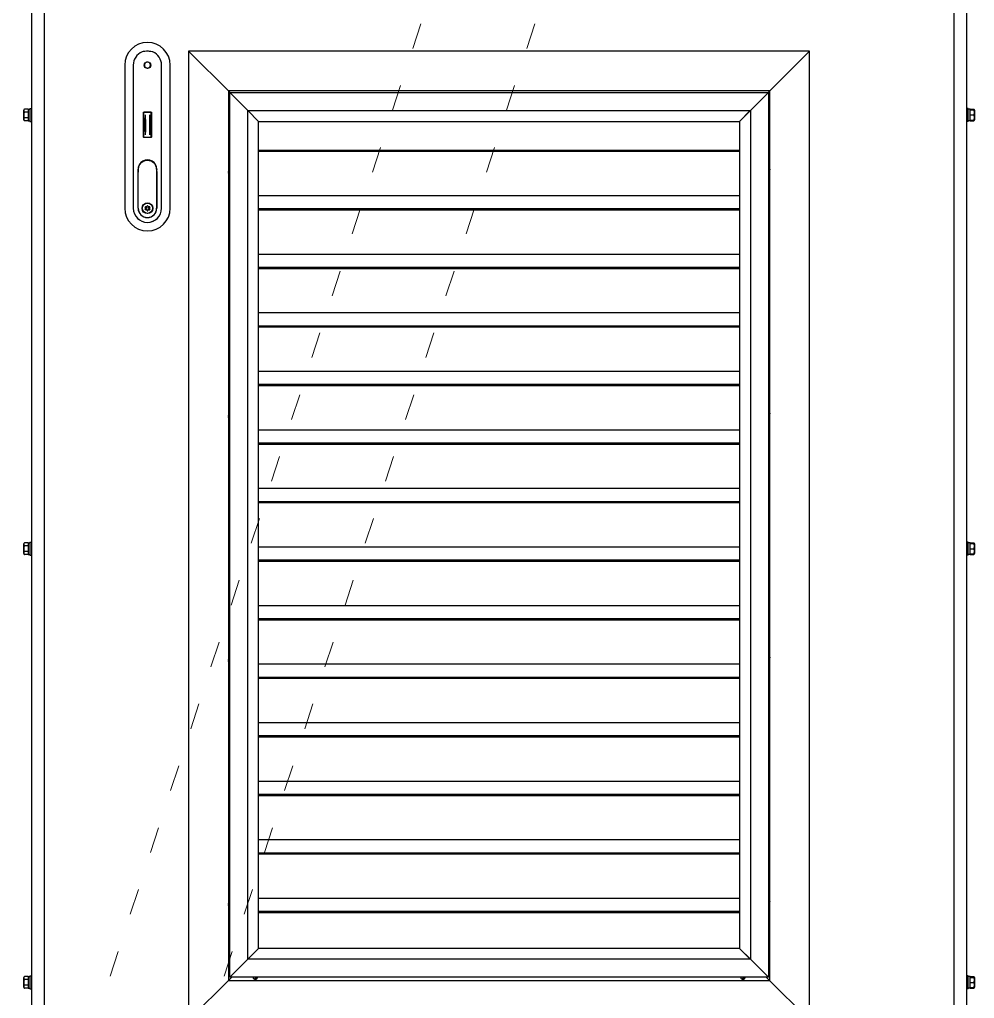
# Model space of a CAD drawing. Extents: x 61367 to 140945, y -1257 to 25588.
# Drawn here: x 73192 to 74073, y 18465 to 19368 of the extents above; entities that cross this region are included whole.
import ezdxf

# ---------------------------------------------------------------- set-up
doc = ezdxf.new("R2010")
doc.units = 0
doc.header["$MEASUREMENT"] = 0
doc.linetypes.add('ACAD_ISO03W100', pattern=[30, 12, -18])
doc.layers.get('0').update_dxf_attribs({"linetype": 'CONTINUOUS'})
for name, color, linetype in [('2401-00300-M6-16HWMC_0', 7, 'CONTINUOUS'), ('2401-00695-M4-16ST_0', 7, 'CONTINUOUS'), ('4212-68099_1_0', 7, 'CONTINUOUS'), ('4212-73755_1_0', 7, 'CONTINUOUS'), ('WATER-PROOF-INNER-DOWN_0', 7, 'CONTINUOUS'), ('WATER-PROOF-INNER-SIDE_0', 7, 'CONTINUOUS'), ('WATER-PROOF-INNER_0', 7, 'CONTINUOUS'), ('WATER-PROOF-OUTER-DOWN_0', 7, 'CONTINUOUS'), ('WATER-PROOF-OUTER-SIDE_0', 7, 'CONTINUOUS'), ('WSP-0814_1_0', 7, 'CONTINUOUS'), ('WSP-0814_3_0', 7, 'CONTINUOUS')]:
    doc.layers.add(name, color=color, linetype=linetype)
doc.layers.add('THICK', color=7, linetype='CONTINUOUS', lineweight=0)

# ---------------------------------------------------------------- blocks, each defined once
blk = doc.blocks.new('ETRYRTERRTERWDDASW')
at = {"layer": 'THICK', "color": 1, "linetype": 'ACAD_ISO03W100', "ltscale": 2}
for p, q in [((214128.38, 51356.57), (213334.9, 48924.57)), ((214233.57, 51356.57), (213440.09, 48924.57))]:
    blk.add_line(p, q, dxfattribs=at)
blk = doc.blocks.new('ERGRTHTHRT')
at = {"layer": '2401-00300-M6-16HWMC_0', "color": 7, "linetype": 'Continuous'}
for p, q in [((-37978.66, -68667.52), (-37978.66, -68658.81)), ((-37974.66, -68657.81), (-37978.14, -68657.81)), ((-37974.66, -68660.49), (-37978.14, -68660.49)), ((-37974.66, -68665.84), (-37978.14, -68665.84)), ((-37974.66, -68657.79), (-37974.66, -68668.54)), ((-37974.66, -68657.79), (-37973.01, -68657.79)), ((-37973.01, -68657.16), (-37973.01, -68669.16)), ((-37973.01, -68657.16), (-37971.56, -68657.16)), ((-37107.11, -68657.16), (-37108.56, -68657.16)), ((-37107.11, -68669.16), (-37107.11, -68657.16)), ((-37105.46, -68657.79), (-37107.11, -68657.79)), ((-37105.46, -68668.54), (-37105.46, -68657.79)), ((-37105.46, -68657.81), (-37101.98, -68657.81)), ((-37105.46, -68658.53), (-37101.49, -68658.53)), ((-37105.46, -68663.16), (-37101.98, -68663.16)), ((-37101.46, -68658.81), (-37101.46, -68667.52)), ((-37974.66, -68668.52), (-37978.14, -68668.52)), ((-37974.66, -68668.54), (-37973.01, -68668.54)), ((-37973.01, -68669.16), (-37971.56, -68669.16)), ((-37107.11, -68669.16), (-37108.56, -68669.16)), ((-37105.46, -68668.54), (-37107.11, -68668.54)), ((-37105.46, -68667.8), (-37101.49, -68667.8)), ((-37105.46, -68668.52), (-37101.98, -68668.52)), ((-37978.66, -69067.52), (-37978.66, -69058.81)), ((-37974.66, -69057.81), (-37978.14, -69057.81)), ((-37974.66, -69060.49), (-37978.14, -69060.49)), ((-37974.66, -69057.79), (-37974.66, -69068.54)), ((-37974.66, -69057.79), (-37973.01, -69057.79)), ((-37973.01, -69057.16), (-37973.01, -69069.16)), ((-37973.01, -69057.16), (-37971.56, -69057.16)), ((-37107.11, -69057.16), (-37108.56, -69057.16)), ((-37107.11, -69069.16), (-37107.11, -69057.16)), ((-37105.46, -69057.79), (-37107.11, -69057.79)), ((-37105.46, -69068.54), (-37105.46, -69057.79)), ((-37105.46, -69057.81), (-37101.98, -69057.81)), ((-37105.46, -69058.53), (-37101.49, -69058.53)), ((-37105.46, -69063.16), (-37101.98, -69063.16)), ((-37101.46, -69058.81), (-37101.46, -69067.52)), ((-37974.66, -69065.84), (-37978.14, -69065.84)), ((-37974.66, -69068.52), (-37978.14, -69068.52)), ((-37974.66, -69068.54), (-37973.01, -69068.54)), ((-37973.01, -69069.16), (-37971.56, -69069.16)), ((-37107.11, -69069.16), (-37108.56, -69069.16)), ((-37105.46, -69068.54), (-37107.11, -69068.54)), ((-37105.46, -69067.8), (-37101.49, -69067.8)), ((-37105.46, -69068.52), (-37101.98, -69068.52)), ((-37978.66, -69467.52), (-37978.66, -69458.81)), ((-37974.66, -69457.81), (-37978.14, -69457.81)), ((-37974.66, -69460.49), (-37978.14, -69460.49)), ((-37974.66, -69457.79), (-37973.01, -69457.79)), ((-37974.66, -69457.79), (-37974.66, -69468.54)), ((-37973.01, -69457.16), (-37971.56, -69457.16)), ((-37973.01, -69457.16), (-37973.01, -69469.16)), ((-37107.11, -69457.16), (-37108.56, -69457.16)), ((-37107.11, -69469.16), (-37107.11, -69457.16)), ((-37105.46, -69457.79), (-37107.11, -69457.79)), ((-37105.46, -69468.54), (-37105.46, -69457.79)), ((-37105.46, -69457.81), (-37101.98, -69457.81)), ((-37105.46, -69458.53), (-37101.49, -69458.53)), ((-37101.46, -69458.81), (-37101.46, -69467.52)), ((-37974.66, -69465.84), (-37978.14, -69465.84)), ((-37974.66, -69468.52), (-37978.14, -69468.52)), ((-37974.66, -69468.54), (-37973.01, -69468.54)), ((-37973.01, -69469.16), (-37971.56, -69469.16)), ((-37107.11, -69469.16), (-37108.56, -69469.16)), ((-37105.46, -69468.54), (-37107.11, -69468.54)), ((-37105.46, -69463.16), (-37101.98, -69463.16)), ((-37105.46, -69467.8), (-37101.49, -69467.8)), ((-37105.46, -69468.52), (-37101.98, -69468.52))]:
    blk.add_line(p, q, dxfattribs=at)
for centre, start, end in [((-37977.44, -68658.81), 124.94801, 180), ((-37102.68, -68658.81), 13.39361, 55.05199), ((-37102.68, -68658.81), 0, 13.39197), ((-37977.44, -68667.52), 180, 235.05199), ((-37102.68, -68667.52), 304.94801, 346.60653), ((-37102.68, -68667.52), 346.60803, 0), ((-37977.44, -69058.81), 124.94801, 180), ((-37102.68, -69058.81), 13.39361, 55.05199), ((-37102.68, -69058.81), 0, 13.39197), ((-37977.44, -69067.52), 180, 235.05199), ((-37102.68, -69067.52), 304.94801, 346.60653), ((-37102.68, -69067.52), 346.60803, 0), ((-37977.44, -69458.81), 124.94801, 180), ((-37102.68, -69458.81), 13.39361, 55.05199), ((-37102.68, -69458.81), 0, 13.39197), ((-37977.44, -69467.52), 180, 235.05199), ((-37102.68, -69467.52), 304.94801, 346.60653), ((-37102.68, -69467.52), 346.60803, 0)]:
    blk.add_arc(centre, 1.22, start, end, dxfattribs=at)
for points, knots in [([(-37978.14, -68657.81), (-37978.25, -68657.89), (-37978.44, -68658.09), (-37978.61, -68658.56), (-37978.63, -68659.15), (-37978.61, -68659.73), (-37978.44, -68660.21), (-37978.25, -68660.41), (-37978.14, -68660.49)], [0, 0, 0, 0, 0.14349, 0.266269, 0.5, 0.733731, 0.856508, 1, 1, 1, 1]), ([(-37978.14, -68660.49), (-37978.4, -68660.86), (-37978.6, -68661.8), (-37978.63, -68663.16), (-37978.6, -68664.53), (-37978.4, -68665.47), (-37978.14, -68665.84)], [0, 0, 0, 0, 0.248888, 0.499999, 0.75111, 1, 1, 1, 1]), ([(-37978.14, -68665.84), (-37978.25, -68665.92), (-37978.44, -68666.12), (-37978.61, -68666.59), (-37978.63, -68667.18), (-37978.61, -68667.77), (-37978.44, -68668.24), (-37978.25, -68668.44), (-37978.14, -68668.52)], [0, 0, 0, 0, 0.143491, 0.266268, 0.499999, 0.733731, 0.856509, 1, 1, 1, 1]), ([(-37101.54, -68658.53), (-37101.57, -68658.4), (-37101.66, -68658.12), (-37101.85, -68657.9), (-37101.98, -68657.81)], [0, 0, 0, 0, 0.461192, 1, 1, 1, 1]), ([(-37101.98, -68663.16), (-37101.72, -68662.86), (-37101.51, -68662.03), (-37101.48, -68660.85), (-37101.51, -68659.66), (-37101.72, -68658.84), (-37101.98, -68658.53)], [0, 0, 0, 0, 0.250792, 0.5, 0.749207, 1, 1, 1, 1]), ([(-37101.98, -68667.8), (-37101.72, -68667.49), (-37101.51, -68666.67), (-37101.48, -68665.48), (-37101.51, -68664.3), (-37101.72, -68663.47), (-37101.98, -68663.16)], [0, 0, 0, 0, 0.250791, 0.499999, 0.749207, 1, 1, 1, 1]), ([(-37101.98, -68668.52), (-37101.85, -68668.43), (-37101.66, -68668.21), (-37101.57, -68667.93), (-37101.54, -68667.8)], [0, 0, 0, 0, 0.538812, 1, 1, 1, 1]), ([(-37978.14, -69057.81), (-37978.25, -69057.89), (-37978.44, -69058.09), (-37978.61, -69058.56), (-37978.63, -69059.15), (-37978.61, -69059.73), (-37978.44, -69060.21), (-37978.25, -69060.41), (-37978.14, -69060.49)], [0, 0, 0, 0, 0.14349, 0.266269, 0.5, 0.733731, 0.856508, 1, 1, 1, 1]), ([(-37978.14, -69060.49), (-37978.4, -69060.86), (-37978.6, -69061.8), (-37978.63, -69063.16), (-37978.6, -69064.53), (-37978.4, -69065.47), (-37978.14, -69065.84)], [0, 0, 0, 0, 0.248888, 0.499999, 0.75111, 1, 1, 1, 1]), ([(-37101.54, -69058.53), (-37101.57, -69058.4), (-37101.66, -69058.12), (-37101.85, -69057.9), (-37101.98, -69057.81)], [0, 0, 0, 0, 0.461192, 1, 1, 1, 1]), ([(-37101.98, -69063.16), (-37101.72, -69062.86), (-37101.51, -69062.03), (-37101.48, -69060.85), (-37101.51, -69059.66), (-37101.72, -69058.84), (-37101.98, -69058.53)], [0, 0, 0, 0, 0.250792, 0.5, 0.749207, 1, 1, 1, 1]), ([(-37101.98, -69067.8), (-37101.72, -69067.49), (-37101.51, -69066.67), (-37101.48, -69065.48), (-37101.51, -69064.3), (-37101.72, -69063.47), (-37101.98, -69063.16)], [0, 0, 0, 0, 0.250791, 0.499999, 0.749207, 1, 1, 1, 1]), ([(-37978.14, -69065.84), (-37978.25, -69065.92), (-37978.44, -69066.12), (-37978.61, -69066.59), (-37978.63, -69067.18), (-37978.61, -69067.77), (-37978.44, -69068.24), (-37978.25, -69068.44), (-37978.14, -69068.52)], [0, 0, 0, 0, 0.143491, 0.266268, 0.499999, 0.733731, 0.856509, 1, 1, 1, 1]), ([(-37101.98, -69068.52), (-37101.85, -69068.43), (-37101.66, -69068.21), (-37101.57, -69067.93), (-37101.54, -69067.8)], [0, 0, 0, 0, 0.538812, 1, 1, 1, 1]), ([(-37978.14, -69457.81), (-37978.25, -69457.89), (-37978.44, -69458.09), (-37978.61, -69458.56), (-37978.63, -69459.15), (-37978.61, -69459.73), (-37978.44, -69460.21), (-37978.25, -69460.41), (-37978.14, -69460.49)], [0, 0, 0, 0, 0.14349, 0.266269, 0.5, 0.733731, 0.856508, 1, 1, 1, 1]), ([(-37978.14, -69460.49), (-37978.4, -69460.86), (-37978.6, -69461.8), (-37978.63, -69463.16), (-37978.6, -69464.53), (-37978.4, -69465.47), (-37978.14, -69465.84)], [0, 0, 0, 0, 0.248888, 0.499999, 0.75111, 1, 1, 1, 1]), ([(-37101.54, -69458.53), (-37101.57, -69458.4), (-37101.66, -69458.12), (-37101.85, -69457.9), (-37101.98, -69457.81)], [0, 0, 0, 0, 0.461192, 1, 1, 1, 1]), ([(-37101.98, -69463.16), (-37101.72, -69462.86), (-37101.51, -69462.03), (-37101.48, -69460.85), (-37101.51, -69459.66), (-37101.72, -69458.84), (-37101.98, -69458.53)], [0, 0, 0, 0, 0.250792, 0.5, 0.749207, 1, 1, 1, 1]), ([(-37978.14, -69465.84), (-37978.25, -69465.92), (-37978.44, -69466.12), (-37978.61, -69466.59), (-37978.63, -69467.18), (-37978.61, -69467.77), (-37978.44, -69468.24), (-37978.25, -69468.44), (-37978.14, -69468.52)], [0, 0, 0, 0, 0.143491, 0.266268, 0.499999, 0.733731, 0.856509, 1, 1, 1, 1]), ([(-37101.98, -69467.8), (-37101.72, -69467.49), (-37101.51, -69466.67), (-37101.48, -69465.48), (-37101.51, -69464.3), (-37101.72, -69463.47), (-37101.98, -69463.16)], [0, 0, 0, 0, 0.250791, 0.499999, 0.749207, 1, 1, 1, 1]), ([(-37101.98, -69468.52), (-37101.85, -69468.43), (-37101.66, -69468.21), (-37101.57, -69467.93), (-37101.54, -69467.8)], [0, 0, 0, 0, 0.538812, 1, 1, 1, 1])]:
    blk.add_open_spline(points, degree=3, knots=knots, dxfattribs=at)
at = {"layer": '2401-00695-M4-16ST_0', "color": 7, "linetype": 'Continuous'}
for p, q in [((-37789.26, -68713.4), (-37789.26, -68713.52)), ((-37789.19, -68715.46), (-37789.19, -68717.13)), ((-37290.92, -68714.87), (-37290.92, -68713.2)), ((-37290.86, -68716.74), (-37290.86, -68716.99)), ((-37789.26, -68938.4), (-37789.26, -68938.52)), ((-37789.19, -68940.46), (-37789.19, -68942.13)), ((-37290.92, -68939.87), (-37290.92, -68938.2)), ((-37290.86, -68941.74), (-37290.86, -68941.99)), ((-37789.26, -69163.4), (-37789.26, -69163.52)), ((-37789.19, -69165.46), (-37789.19, -69167.13)), ((-37290.92, -69164.87), (-37290.92, -69163.2)), ((-37290.86, -69166.74), (-37290.86, -69166.99)), ((-37789.26, -69388.4), (-37789.26, -69388.52)), ((-37290.92, -69389.87), (-37290.92, -69388.2)), ((-37789.19, -69390.46), (-37789.19, -69392.13)), ((-37290.86, -69391.74), (-37290.86, -69391.99)), ((-37765.36, -69459.96), (-37765.36, -69460.21)), ((-37764.69, -69458.68), (-37764.69, -69460.35)), ((-37315.36, -69459.96), (-37315.36, -69460.21)), ((-37314.69, -69458.68), (-37314.69, -69460.35))]:
    blk.add_line(p, q, dxfattribs=at)
for centre in [(-37789.56, -68715.16), (-37290.56, -68715.16), (-37789.56, -68940.16), (-37290.56, -68940.16), (-37789.56, -69165.16), (-37290.56, -69165.16), (-37789.56, -69390.16), (-37290.56, -69390.16)]:
    blk.add_circle(centre, 0.2, dxfattribs=at)
for centre, radius, start, end in [((-37789.56, -68715.16), 2, 59.87498, 98.63478), ((-37789.56, -68715.16), 2, 261.34018, 300.004), ((-37290.56, -68715.16), 2, 81.34334, 120.00776), ((-37290.56, -68715.16), 2, 239.86526, 278.63487), ((-37789.56, -68940.16), 2, 59.87498, 98.63478), ((-37789.56, -68940.16), 2, 261.34018, 300.004), ((-37290.56, -68940.16), 2, 81.34334, 120.00776), ((-37290.56, -68940.16), 2, 239.86526, 278.63487), ((-37789.56, -69165.16), 2, 59.87498, 98.63478), ((-37789.56, -69165.16), 2, 261.34018, 300.004), ((-37290.56, -69165.16), 2, 81.34334, 120.00776), ((-37290.56, -69165.16), 2, 239.86526, 278.63487), ((-37789.56, -69390.16), 2, 59.87498, 98.63478), ((-37290.56, -69390.16), 2, 81.34334, 120.00776), ((-37789.56, -69390.16), 2, 261.34018, 300.004), ((-37290.56, -69390.16), 2, 239.86526, 278.63487), ((-37765.06, -69458.38), 2, 182.38574, 357.60608), ((-37765.06, -69458.38), 0.2, 204.87592, 335.12408), ((-37315.06, -69458.38), 2, 182.38574, 357.60608), ((-37315.06, -69458.38), 0.2, 204.87592, 335.12408)]:
    blk.add_arc(centre, radius, start, end, dxfattribs=at)
for points, knots in [([(-37789.56, -68714.35), (-37789.57, -68714.38), (-37789.66, -68714.54), (-37789.76, -68714.69), (-37789.86, -68714.8)], [0, 0, 0, 0, 0.201768, 1, 1, 1, 1]), ([(-37789.86, -68716.74), (-37789.85, -68716.69), (-37789.78, -68716.42), (-37789.66, -68716.17), (-37789.56, -68715.97)], [0, 0, 0, 0, 0.194813, 1, 1, 1, 1]), ([(-37789.63, -68717.16), (-37789.68, -68717.16), (-37789.79, -68717.13), (-37789.85, -68717.04), (-37789.86, -68716.99)], [0, 0, 0, 0, 0.518556, 1, 1, 1, 1]), ([(-37789.26, -68713.52), (-37789.27, -68713.64), (-37789.35, -68713.93), (-37789.48, -68714.2), (-37789.56, -68714.35)], [0, 0, 0, 0, 0.414722, 1, 1, 1, 1]), ([(-37789.56, -68715.97), (-37789.54, -68715.94), (-37789.43, -68715.76), (-37789.31, -68715.58), (-37789.19, -68715.46)], [0, 0, 0, 0, 0.192336, 1, 1, 1, 1]), ([(-37789.5, -68713.17), (-37789.44, -68713.17), (-37789.31, -68713.21), (-37789.26, -68713.34), (-37789.26, -68713.4)], [0, 0, 0, 0, 0.502949, 1, 1, 1, 1]), ([(-37789.19, -68715.46), (-37789.13, -68715.49), (-37788.91, -68715.58), (-37788.7, -68715.69), (-37788.56, -68715.78)], [0, 0, 0, 0, 0.280836, 1, 1, 1, 1]), ([(-37291.56, -68714.54), (-37291.51, -68714.57), (-37291.31, -68714.7), (-37291.09, -68714.8), (-37290.92, -68714.87)], [0, 0, 0, 0, 0.220892, 1, 1, 1, 1]), ([(-37290.56, -68714.35), (-37290.58, -68714.38), (-37290.68, -68714.57), (-37290.8, -68714.75), (-37290.92, -68714.87)], [0, 0, 0, 0, 0.192322, 1, 1, 1, 1]), ([(-37290.86, -68716.74), (-37290.85, -68716.69), (-37290.78, -68716.42), (-37290.66, -68716.17), (-37290.56, -68715.97)], [0, 0, 0, 0, 0.194813, 1, 1, 1, 1]), ([(-37290.63, -68717.16), (-37290.68, -68717.16), (-37290.79, -68717.13), (-37290.85, -68717.04), (-37290.86, -68716.99)], [0, 0, 0, 0, 0.518556, 1, 1, 1, 1]), ([(-37290.26, -68713.52), (-37290.27, -68713.64), (-37290.35, -68713.93), (-37290.48, -68714.2), (-37290.56, -68714.35)], [0, 0, 0, 0, 0.414722, 1, 1, 1, 1]), ([(-37290.56, -68715.97), (-37290.54, -68715.94), (-37290.45, -68715.79), (-37290.35, -68715.64), (-37290.26, -68715.53)], [0, 0, 0, 0, 0.201734, 1, 1, 1, 1]), ([(-37290.5, -68713.17), (-37290.44, -68713.17), (-37290.31, -68713.21), (-37290.26, -68713.34), (-37290.26, -68713.4)], [0, 0, 0, 0, 0.502949, 1, 1, 1, 1]), ([(-37789.56, -68939.35), (-37789.57, -68939.38), (-37789.66, -68939.54), (-37789.76, -68939.69), (-37789.86, -68939.8)], [0, 0, 0, 0, 0.201768, 1, 1, 1, 1]), ([(-37789.86, -68941.74), (-37789.85, -68941.69), (-37789.78, -68941.42), (-37789.66, -68941.17), (-37789.56, -68940.97)], [0, 0, 0, 0, 0.194813, 1, 1, 1, 1]), ([(-37789.63, -68942.16), (-37789.68, -68942.16), (-37789.79, -68942.13), (-37789.85, -68942.04), (-37789.86, -68941.99)], [0, 0, 0, 0, 0.518556, 1, 1, 1, 1]), ([(-37789.26, -68938.52), (-37789.27, -68938.64), (-37789.35, -68938.93), (-37789.48, -68939.2), (-37789.56, -68939.35)], [0, 0, 0, 0, 0.414722, 1, 1, 1, 1]), ([(-37789.56, -68940.97), (-37789.54, -68940.94), (-37789.43, -68940.76), (-37789.31, -68940.58), (-37789.19, -68940.46)], [0, 0, 0, 0, 0.192336, 1, 1, 1, 1]), ([(-37789.5, -68938.17), (-37789.44, -68938.17), (-37789.31, -68938.21), (-37789.26, -68938.34), (-37789.26, -68938.4)], [0, 0, 0, 0, 0.502949, 1, 1, 1, 1]), ([(-37789.19, -68940.46), (-37789.13, -68940.49), (-37788.91, -68940.58), (-37788.7, -68940.69), (-37788.56, -68940.78)], [0, 0, 0, 0, 0.280836, 1, 1, 1, 1]), ([(-37291.56, -68939.54), (-37291.51, -68939.57), (-37291.31, -68939.7), (-37291.09, -68939.8), (-37290.92, -68939.87)], [0, 0, 0, 0, 0.220892, 1, 1, 1, 1]), ([(-37290.56, -68939.35), (-37290.58, -68939.38), (-37290.68, -68939.57), (-37290.8, -68939.75), (-37290.92, -68939.87)], [0, 0, 0, 0, 0.192322, 1, 1, 1, 1]), ([(-37290.86, -68941.74), (-37290.85, -68941.69), (-37290.78, -68941.42), (-37290.66, -68941.17), (-37290.56, -68940.97)], [0, 0, 0, 0, 0.194813, 1, 1, 1, 1]), ([(-37290.63, -68942.16), (-37290.68, -68942.16), (-37290.79, -68942.13), (-37290.85, -68942.04), (-37290.86, -68941.99)], [0, 0, 0, 0, 0.518556, 1, 1, 1, 1]), ([(-37290.26, -68938.52), (-37290.27, -68938.64), (-37290.35, -68938.93), (-37290.48, -68939.2), (-37290.56, -68939.35)], [0, 0, 0, 0, 0.414722, 1, 1, 1, 1]), ([(-37290.56, -68940.97), (-37290.54, -68940.94), (-37290.45, -68940.79), (-37290.35, -68940.64), (-37290.26, -68940.53)], [0, 0, 0, 0, 0.201734, 1, 1, 1, 1]), ([(-37290.5, -68938.17), (-37290.44, -68938.17), (-37290.31, -68938.21), (-37290.26, -68938.34), (-37290.26, -68938.4)], [0, 0, 0, 0, 0.502949, 1, 1, 1, 1]), ([(-37789.56, -69164.35), (-37789.57, -69164.38), (-37789.66, -69164.54), (-37789.76, -69164.69), (-37789.86, -69164.8)], [0, 0, 0, 0, 0.201768, 1, 1, 1, 1]), ([(-37789.86, -69166.74), (-37789.85, -69166.69), (-37789.78, -69166.42), (-37789.66, -69166.17), (-37789.56, -69165.97)], [0, 0, 0, 0, 0.194813, 1, 1, 1, 1]), ([(-37789.63, -69167.16), (-37789.68, -69167.16), (-37789.79, -69167.13), (-37789.85, -69167.04), (-37789.86, -69166.99)], [0, 0, 0, 0, 0.518556, 1, 1, 1, 1]), ([(-37789.26, -69163.52), (-37789.27, -69163.64), (-37789.35, -69163.93), (-37789.48, -69164.2), (-37789.56, -69164.35)], [0, 0, 0, 0, 0.414722, 1, 1, 1, 1]), ([(-37789.56, -69165.97), (-37789.54, -69165.94), (-37789.43, -69165.76), (-37789.31, -69165.58), (-37789.19, -69165.46)], [0, 0, 0, 0, 0.192336, 1, 1, 1, 1]), ([(-37789.5, -69163.17), (-37789.44, -69163.17), (-37789.31, -69163.21), (-37789.26, -69163.34), (-37789.26, -69163.4)], [0, 0, 0, 0, 0.502949, 1, 1, 1, 1]), ([(-37789.19, -69165.46), (-37789.13, -69165.49), (-37788.91, -69165.58), (-37788.7, -69165.69), (-37788.56, -69165.78)], [0, 0, 0, 0, 0.280836, 1, 1, 1, 1]), ([(-37291.56, -69164.54), (-37291.51, -69164.57), (-37291.31, -69164.7), (-37291.09, -69164.8), (-37290.92, -69164.87)], [0, 0, 0, 0, 0.220892, 1, 1, 1, 1]), ([(-37290.56, -69164.35), (-37290.58, -69164.38), (-37290.68, -69164.57), (-37290.8, -69164.75), (-37290.92, -69164.87)], [0, 0, 0, 0, 0.192322, 1, 1, 1, 1]), ([(-37290.86, -69166.74), (-37290.85, -69166.69), (-37290.78, -69166.42), (-37290.66, -69166.17), (-37290.56, -69165.97)], [0, 0, 0, 0, 0.194813, 1, 1, 1, 1]), ([(-37290.63, -69167.16), (-37290.68, -69167.16), (-37290.79, -69167.13), (-37290.85, -69167.04), (-37290.86, -69166.99)], [0, 0, 0, 0, 0.518556, 1, 1, 1, 1]), ([(-37290.26, -69163.52), (-37290.27, -69163.64), (-37290.35, -69163.93), (-37290.48, -69164.2), (-37290.56, -69164.35)], [0, 0, 0, 0, 0.414722, 1, 1, 1, 1]), ([(-37290.56, -69165.97), (-37290.54, -69165.94), (-37290.45, -69165.79), (-37290.35, -69165.64), (-37290.26, -69165.53)], [0, 0, 0, 0, 0.201734, 1, 1, 1, 1]), ([(-37290.5, -69163.17), (-37290.44, -69163.17), (-37290.31, -69163.21), (-37290.26, -69163.34), (-37290.26, -69163.4)], [0, 0, 0, 0, 0.502949, 1, 1, 1, 1]), ([(-37789.5, -69388.17), (-37789.44, -69388.17), (-37789.31, -69388.21), (-37789.26, -69388.34), (-37789.26, -69388.4)], [0, 0, 0, 0, 0.502949, 1, 1, 1, 1]), ([(-37290.5, -69388.17), (-37290.44, -69388.17), (-37290.31, -69388.21), (-37290.26, -69388.34), (-37290.26, -69388.4)], [0, 0, 0, 0, 0.502949, 1, 1, 1, 1]), ([(-37789.56, -69389.35), (-37789.57, -69389.38), (-37789.66, -69389.54), (-37789.76, -69389.69), (-37789.86, -69389.8)], [0, 0, 0, 0, 0.201768, 1, 1, 1, 1]), ([(-37789.86, -69391.74), (-37789.85, -69391.69), (-37789.78, -69391.42), (-37789.66, -69391.17), (-37789.56, -69390.97)], [0, 0, 0, 0, 0.194813, 1, 1, 1, 1]), ([(-37789.63, -69392.16), (-37789.68, -69392.16), (-37789.79, -69392.13), (-37789.85, -69392.04), (-37789.86, -69391.99)], [0, 0, 0, 0, 0.518556, 1, 1, 1, 1]), ([(-37789.26, -69388.52), (-37789.27, -69388.64), (-37789.35, -69388.93), (-37789.48, -69389.2), (-37789.56, -69389.35)], [0, 0, 0, 0, 0.414722, 1, 1, 1, 1]), ([(-37789.56, -69390.97), (-37789.54, -69390.94), (-37789.43, -69390.76), (-37789.31, -69390.58), (-37789.19, -69390.46)], [0, 0, 0, 0, 0.192336, 1, 1, 1, 1]), ([(-37789.19, -69390.46), (-37789.13, -69390.49), (-37788.91, -69390.58), (-37788.7, -69390.69), (-37788.56, -69390.78)], [0, 0, 0, 0, 0.280836, 1, 1, 1, 1]), ([(-37291.56, -69389.54), (-37291.51, -69389.57), (-37291.31, -69389.7), (-37291.09, -69389.8), (-37290.92, -69389.87)], [0, 0, 0, 0, 0.220892, 1, 1, 1, 1]), ([(-37290.56, -69389.35), (-37290.58, -69389.38), (-37290.68, -69389.57), (-37290.8, -69389.75), (-37290.92, -69389.87)], [0, 0, 0, 0, 0.192322, 1, 1, 1, 1]), ([(-37290.86, -69391.74), (-37290.85, -69391.69), (-37290.78, -69391.42), (-37290.66, -69391.17), (-37290.56, -69390.97)], [0, 0, 0, 0, 0.194813, 1, 1, 1, 1]), ([(-37290.63, -69392.16), (-37290.68, -69392.16), (-37290.79, -69392.13), (-37290.85, -69392.04), (-37290.86, -69391.99)], [0, 0, 0, 0, 0.518556, 1, 1, 1, 1]), ([(-37290.26, -69388.52), (-37290.27, -69388.64), (-37290.35, -69388.93), (-37290.48, -69389.2), (-37290.56, -69389.35)], [0, 0, 0, 0, 0.414722, 1, 1, 1, 1]), ([(-37290.56, -69390.97), (-37290.54, -69390.94), (-37290.45, -69390.79), (-37290.35, -69390.64), (-37290.26, -69390.53)], [0, 0, 0, 0, 0.201734, 1, 1, 1, 1]), ([(-37765.36, -69459.96), (-37765.35, -69459.91), (-37765.28, -69459.64), (-37765.16, -69459.39), (-37765.06, -69459.19)], [0, 0, 0, 0, 0.194813, 1, 1, 1, 1]), ([(-37765.13, -69460.38), (-37765.18, -69460.38), (-37765.29, -69460.35), (-37765.35, -69460.25), (-37765.36, -69460.21)], [0, 0, 0, 0, 0.518556, 1, 1, 1, 1]), ([(-37765.06, -69459.19), (-37765.04, -69459.16), (-37764.93, -69458.97), (-37764.81, -69458.8), (-37764.69, -69458.68)], [0, 0, 0, 0, 0.192336, 1, 1, 1, 1]), ([(-37764.69, -69458.68), (-37764.48, -69458.76), (-37764.13, -69458.93), (-37763.72, -69459.22), (-37763.53, -69459.62), (-37763.7, -69459.85), (-37763.79, -69459.93)], [0, 0, 0, 0, 0.358194, 0.617355, 0.800378, 1, 1, 1, 1]), ([(-37315.36, -69459.96), (-37315.35, -69459.91), (-37315.28, -69459.64), (-37315.16, -69459.39), (-37315.06, -69459.19)], [0, 0, 0, 0, 0.194813, 1, 1, 1, 1]), ([(-37315.13, -69460.38), (-37315.18, -69460.38), (-37315.29, -69460.35), (-37315.35, -69460.25), (-37315.36, -69460.21)], [0, 0, 0, 0, 0.518556, 1, 1, 1, 1]), ([(-37315.06, -69459.19), (-37315.04, -69459.16), (-37314.93, -69458.97), (-37314.81, -69458.8), (-37314.69, -69458.68)], [0, 0, 0, 0, 0.192336, 1, 1, 1, 1]), ([(-37314.69, -69458.68), (-37314.48, -69458.76), (-37314.13, -69458.93), (-37313.72, -69459.22), (-37313.53, -69459.62), (-37313.7, -69459.85), (-37313.79, -69459.93)], [0, 0, 0, 0, 0.358194, 0.617355, 0.800378, 1, 1, 1, 1])]:
    blk.add_open_spline(points, degree=3, knots=knots, dxfattribs=at)
at = {"layer": '4212-68099_1_0', "color": 7, "linetype": 'Continuous'}
for p, q in [((-37959.56, -69588.16), (-37959.56, -67513.16)), ((-37120.56, -67513.16), (-37120.56, -69588.16))]:
    blk.add_line(p, q, dxfattribs=at)
at = {"layer": '4212-73755_1_0', "color": 7, "linetype": 'Continuous'}
for p, q in [((-37971.56, -68537.16), (-37971.56, -69588.66)), ((-37108.56, -69588.66), (-37108.56, -68537.16))]:
    blk.add_line(p, q, dxfattribs=at)
at = {"layer": 'WATER-PROOF-INNER-DOWN_0', "color": 7, "linetype": 'Continuous'}
for p, q in [((-37771.96, -68659.06), (-37788.56, -68642.46)), ((-37788.56, -68642.46), (-37291.56, -68642.46)), ((-37308.16, -68659.06), (-37291.56, -68642.46)), ((-37771.96, -68659.06), (-37308.16, -68659.06)), ((-37761.96, -68669.07), (-37771.86, -68659.17)), ((-37318.16, -68669.07), (-37308.26, -68659.17)), ((-37761.96, -68669.07), (-37318.16, -68669.07)), ((-37771.86, -69441.76), (-37761.96, -69431.86)), ((-37318.16, -69431.86), (-37761.96, -69431.86)), ((-37308.26, -69441.76), (-37318.16, -69431.86)), ((-37788.56, -69458.46), (-37771.96, -69441.86)), ((-37308.16, -69441.86), (-37771.96, -69441.86)), ((-37291.56, -69458.46), (-37308.16, -69441.86)), ((-37291.56, -69458.46), (-37788.56, -69458.46))]:
    blk.add_line(p, q, dxfattribs=at)
at = {"layer": 'WATER-PROOF-INNER-SIDE_0', "color": 7, "linetype": 'Continuous'}
for p, q in [((-37788.56, -69458.46), (-37788.56, -68642.46)), ((-37771.96, -68659.06), (-37788.56, -68642.46)), ((-37308.16, -68659.06), (-37291.56, -68642.46)), ((-37291.56, -68642.46), (-37291.56, -69458.46)), ((-37771.96, -69441.86), (-37771.96, -68659.06)), ((-37761.96, -68669.07), (-37771.91, -68659.11)), ((-37318.16, -68669.07), (-37308.2, -68659.11)), ((-37308.16, -68659.06), (-37308.16, -69441.86)), ((-37761.96, -69431.86), (-37761.96, -68669.07)), ((-37318.16, -68669.07), (-37318.16, -69431.86)), ((-37771.91, -69441.82), (-37761.96, -69431.86)), ((-37308.2, -69441.82), (-37318.16, -69431.86)), ((-37788.56, -69458.46), (-37771.96, -69441.86)), ((-37291.56, -69458.46), (-37308.16, -69441.86))]:
    blk.add_line(p, q, dxfattribs=at)
at = {"layer": 'WATER-PROOF-INNER_0', "color": 7, "linetype": 'Continuous'}
for p, q in [((-37318.16, -68695.86), (-37761.96, -68695.86)), ((-37318.16, -68696.98), (-37761.96, -68696.98)), ((-37318.16, -68737.78), (-37761.96, -68737.78)), ((-37318.16, -68749.86), (-37761.96, -68749.86)), ((-37318.16, -68750.98), (-37761.96, -68750.98)), ((-37318.16, -68791.78), (-37761.96, -68791.78)), ((-37318.16, -68803.86), (-37761.96, -68803.86)), ((-37318.16, -68804.98), (-37761.96, -68804.98)), ((-37318.16, -68845.78), (-37761.96, -68845.78)), ((-37318.16, -68857.86), (-37761.96, -68857.86)), ((-37318.16, -68858.98), (-37761.96, -68858.98)), ((-37318.16, -68899.78), (-37761.96, -68899.78)), ((-37318.16, -68911.86), (-37761.96, -68911.86)), ((-37318.16, -68912.98), (-37761.96, -68912.98)), ((-37318.16, -68953.78), (-37761.96, -68953.78)), ((-37318.16, -68965.86), (-37761.96, -68965.86)), ((-37318.16, -68966.98), (-37761.96, -68966.98)), ((-37318.16, -69007.78), (-37761.96, -69007.78)), ((-37318.16, -69019.86), (-37761.96, -69019.86)), ((-37318.16, -69020.98), (-37761.96, -69020.98)), ((-37318.16, -69061.78), (-37761.96, -69061.78)), ((-37318.16, -69073.86), (-37761.96, -69073.86)), ((-37318.16, -69074.98), (-37761.96, -69074.98)), ((-37318.16, -69115.78), (-37761.96, -69115.78)), ((-37318.16, -69127.86), (-37761.96, -69127.86)), ((-37318.16, -69128.98), (-37761.96, -69128.98)), ((-37318.16, -69169.78), (-37761.96, -69169.78)), ((-37318.16, -69181.86), (-37761.96, -69181.86)), ((-37318.16, -69182.98), (-37761.96, -69182.98)), ((-37318.16, -69223.78), (-37761.96, -69223.78)), ((-37318.16, -69235.86), (-37761.96, -69235.86)), ((-37318.16, -69236.98), (-37761.96, -69236.98)), ((-37318.16, -69277.78), (-37761.96, -69277.78)), ((-37318.16, -69289.86), (-37761.96, -69289.86)), ((-37318.16, -69290.98), (-37761.96, -69290.98)), ((-37318.16, -69331.78), (-37761.96, -69331.78)), ((-37318.16, -69343.86), (-37761.96, -69343.86)), ((-37318.16, -69344.98), (-37761.96, -69344.98)), ((-37318.16, -69385.78), (-37761.96, -69385.78)), ((-37318.16, -69397.86), (-37761.96, -69397.86)), ((-37318.16, -69398.98), (-37761.96, -69398.98))]:
    blk.add_line(p, q, dxfattribs=at)
at = {"layer": 'WATER-PROOF-OUTER-DOWN_0', "color": 7, "linetype": 'Continuous'}
for p, q in [((-37788.26, -68642.46), (-37826.56, -68604.16)), ((-37253.56, -68604.16), (-37826.56, -68604.16)), ((-37291.86, -68642.46), (-37253.56, -68604.16)), ((-37290.26, -68640.86), (-37789.86, -68640.86)), ((-37786.91, -69458.51), (-37826.56, -69498.16)), ((-37293.21, -69458.51), (-37253.56, -69498.16)), ((-37789.86, -69461.46), (-37290.26, -69461.46))]:
    blk.add_line(p, q, dxfattribs=at)
at = {"layer": 'WATER-PROOF-OUTER-SIDE_0', "color": 7, "linetype": 'Continuous'}
for p, q in [((-37826.56, -68604.16), (-37826.56, -69498.16)), ((-37788.26, -68642.46), (-37826.56, -68604.16)), ((-37291.86, -68642.46), (-37253.56, -68604.16)), ((-37253.56, -69498.16), (-37253.56, -68604.16)), ((-37789.86, -68640.86), (-37789.86, -69461.46)), ((-37290.26, -69461.46), (-37290.26, -68640.86)), ((-37786.91, -69458.51), (-37826.56, -69498.16)), ((-37293.21, -69458.51), (-37253.56, -69498.16))]:
    blk.add_line(p, q, dxfattribs=at)
at = {"layer": 'WSP-0814_1_0', "color": 7, "linetype": 'Continuous'}
for p, q in [((-37859.61, -68605.05), (-37859.6, -68605.05)), ((-37885.56, -68617.16), (-37885.56, -68749.16)), ((-37877.64, -68617.16), (-37877.64, -68619.04)), ((-37851.47, -68619.04), (-37851.47, -68617.16)), ((-37843.56, -68749.16), (-37843.56, -68617.16)), ((-37877.63, -68621.49), (-37877.64, -68621.95)), ((-37877.64, -68621.95), (-37877.64, -68749.16)), ((-37851.47, -68749.16), (-37851.47, -68621.95)), ((-37868.26, -68683.38), (-37868.26, -68660.95)), ((-37867.86, -68667.25), (-37867.86, -68660.46)), ((-37867.8, -68667.48), (-37867.8, -68660.46)), ((-37867.43, -68665.91), (-37867.43, -68665.92)), ((-37864.59, -68660.3), (-37864.57, -68660.3)), ((-37861.77, -68665.92), (-37861.76, -68665.91)), ((-37861.31, -68660.45), (-37861.31, -68667.48)), ((-37861.26, -68660.45), (-37861.26, -68667.25)), ((-37860.79, -68660.95), (-37860.79, -68683.38)), ((-37867.8, -68667.48), (-37867.78, -68667.46)), ((-37861.34, -68667.46), (-37861.31, -68667.48)), ((-37867.86, -68683.87), (-37867.86, -68677.08)), ((-37867.8, -68683.87), (-37867.8, -68676.85)), ((-37867.78, -68676.87), (-37867.8, -68676.85)), ((-37867.43, -68678.41), (-37867.43, -68678.41)), ((-37864.5, -68684.03), (-37864.57, -68684.03)), ((-37861.76, -68678.41), (-37861.77, -68678.41)), ((-37861.31, -68676.85), (-37861.34, -68676.87)), ((-37861.31, -68676.85), (-37861.31, -68683.87)), ((-37861.26, -68677.08), (-37861.26, -68683.87)), ((-37873.16, -68713.44), (-37873.16, -68713.16)), ((-37873.16, -68749.16), (-37873.16, -68715.29)), ((-37873.06, -68749.16), (-37873.06, -68713.16)), ((-37856.06, -68713.16), (-37856.06, -68749.16)), ((-37855.96, -68713.16), (-37855.96, -68713.44)), ((-37855.96, -68715.29), (-37855.96, -68749.16)), ((-37865.35, -68747.54), (-37864.97, -68746.99)), ((-37864.15, -68746.99), (-37863.76, -68747.54)), ((-37866.36, -68749.04), (-37866.64, -68748.43)), ((-37866.64, -68749.9), (-37866.36, -68749.29)), ((-37866.24, -68747.72), (-37865.57, -68747.66)), ((-37865.57, -68750.67), (-37866.24, -68750.61)), ((-37864.97, -68751.34), (-37865.35, -68750.79)), ((-37863.76, -68750.79), (-37864.15, -68751.34)), ((-37863.55, -68747.66), (-37862.88, -68747.72)), ((-37862.88, -68750.61), (-37863.55, -68750.67)), ((-37862.47, -68748.43), (-37862.75, -68749.04)), ((-37862.75, -68749.29), (-37862.47, -68749.9))]:
    blk.add_line(p, q, dxfattribs=at)
for points in [[(-37865.43, -68604.41), (-37866.91, -68604.49), (-37868.54, -68604.75), (-37869.5, -68605.05)], [(-37859.61, -68605.05), (-37860.17, -68604.86), (-37861.34, -68604.6), (-37862.61, -68604.46), (-37863.68, -68604.41)], [(-37877.6, -68620.44), (-37877.6, -68620.47), (-37877.6, -68620.54), (-37877.59, -68620.62), (-37877.59, -68620.7), (-37877.6, -68620.79), (-37877.6, -68620.83)], [(-37851.52, -68620.83), (-37851.52, -68620.77), (-37851.52, -68620.68), (-37851.52, -68620.6), (-37851.52, -68620.53), (-37851.52, -68620.47), (-37851.51, -68620.44)], [(-37851.47, -68621.95), (-37851.47, -68621.9), (-37851.48, -68621.68), (-37851.49, -68621.49)], [(-37868.26, -68660.95), (-37868.24, -68660.78), (-37868.12, -68660.6), (-37867.94, -68660.48), (-37867.77, -68660.46)], [(-37861.28, -68660.45), (-37861.13, -68660.47), (-37860.94, -68660.58), (-37860.81, -68660.77), (-37860.79, -68660.95)], [(-37867.77, -68683.87), (-37867.92, -68683.85), (-37868.11, -68683.74), (-37868.23, -68683.55), (-37868.26, -68683.38)], [(-37860.79, -68683.38), (-37860.81, -68683.55), (-37860.93, -68683.73), (-37861.11, -68683.85), (-37861.28, -68683.87)]]:
    blk.add_lwpolyline(points, dxfattribs=at)
for centre, radius in [((-37864.56, -68617.16), 3), ((-37864.56, -68749.16), 5), ((-37864.56, -68749.16), 4.75), ((-37864.56, -68749.16), 1.25)]:
    blk.add_circle(centre, radius, dxfattribs=at)
for centre, radius, start, end in [((-37864.56, -68617.16), 21, 0, 180), ((-37864.56, -68617.16), 13.08, 112.25225, 180), ((-37864.56, -68640.5), 36.1, 88.61298, 91.38703), ((-37864.56, -68617.16), 13.08, 0, 67.75103), ((-37851.29, -68620.33), 26.32, 178.29341, 179.49358), ((-37872.72, -68620.15), 4.88, 179.44448, 183.49024), ((-37877.83, -68620.33), 26.32, 0.50617, 1.7061), ((-37856.38, -68620.15), 4.88, 356.50646, 0.55956), ((-37864.56, -68547.93), 112.37, 268.35452, 269.98508), ((-37864.56, -68549.53), 110.97, 268.33985, 271.69414), ((-37864.55, -68547.98), 112.32, 269.99233, 271.67961), ((-37864.56, -68672.16), 5.5, 128.36354, 132.67049), ((-37864.56, -68672.16), 5.6, 129.83844, 131.6605), ((-37868.66, -68667.25), 0.8, 309.83844, 0), ((-37864.56, -68672.16), 5.6, 125.69895, 128.36919), ((-37868.35, -68667.46), 0.548, 326.52677, 342.10295), ((-37864.56, -68672.16), 5.6, 52.45816, 54.30991), ((-37860.77, -68667.46), 0.548, 197.1104, 213.48094), ((-37860.46, -68667.25), 0.8, 180, 230.16156), ((-37864.56, -68672.16), 5.5, 46.27989, 51.69982), ((-37860.85, -68667.53), 0.433, 227.18126, 231.33909), ((-37864.56, -68672.16), 5.6, 47.33136, 50.16156), ((-37864.56, -68672.16), 5.5, 227.32952, 231.63646), ((-37864.56, -68672.16), 5.6, 228.3395, 230.16156), ((-37868.66, -68677.08), 0.8, 0, 50.16156), ((-37868.26, -68676.8), 0.43, 47.85577, 51.33777), ((-37864.56, -68672.16), 5.6, 232.45527, 234.29943), ((-37868.35, -68676.87), 0.548, 17.09797, 33.47372), ((-37864.56, -68796.38), 112.35, 90.00182, 91.64559), ((-37864.56, -68794.8), 110.97, 88.30587, 91.66014), ((-37864.55, -68796.41), 112.38, 88.32066, 89.97149), ((-37864.56, -68672.16), 5.6, 305.69013, 308.30694), ((-37860.77, -68676.87), 0.548, 146.51953, 162.09702), ((-37860.46, -68677.08), 0.8, 129.83844, 180), ((-37864.56, -68672.16), 5.5, 308.30018, 313.72011), ((-37864.56, -68672.16), 5.6, 309.83844, 312.66864), ((-37864.56, -68713.16), 8.6, 359.99816, 180), ((-37864.56, -68713.16), 8.5, 359.99994, 180), ((-37864.7, -68713.07), 8.16, 130.56593, 131.06624), ((-37864.71, -68713.05), 8.14, 128.7223, 130.56641), ((-37864.56, -68714.36), 8.65, 169.20718, 189.49586), ((-37864.56, -68714.36), 8.65, 350.50418, 10.79589), ((-37864.56, -68747.28), 0.5, 35.32883, 144.67043), ((-37864.56, -68749.16), 21, 180, 0), ((-37864.56, -68749.16), 13.08, 180, 0), ((-37864.56, -68749.16), 8.6, 180, 0), ((-37864.56, -68749.16), 8.5, 180, 0), ((-37866.19, -68748.22), 0.5, 95.32849, 204.67043), ((-37866.19, -68750.11), 0.5, 155.32962, 264.67043), ((-37866.64, -68749.16), 0.3, 335.32984, 24.67044), ((-37865.6, -68747.36), 0.3, 275.32984, 324.67044), ((-37865.6, -68750.97), 0.3, 35.32984, 84.67044), ((-37864.56, -68751.05), 0.5, 215.32883, 324.67043), ((-37863.52, -68747.36), 0.3, 215.32984, 264.67044), ((-37863.52, -68750.97), 0.3, 95.32984, 144.67044), ((-37862.92, -68748.22), 0.5, 335.32962, 84.67043), ((-37862.92, -68750.11), 0.5, 275.32849, 24.67043), ((-37862.48, -68749.16), 0.3, 155.32984, 204.67044), ((-37872.25, -68756.46), 2.5, 223.49035, 228.31165), ((-37864.56, -68749.16), 13.1, 223.49035, 316.50965), ((-37856.87, -68756.46), 2.5, 311.68835, 316.50965)]:
    blk.add_arc(centre, radius, start, end, dxfattribs=at)
blk.add_ellipse((-37854.47, -68619.04), major_axis=(3, 0), ratio=1, start_param=-0.169592, end_param=0, dxfattribs=at)
for points in [[(-37877.64, -68619.04), (-37877.65, -68619.21), (-37877.64, -68619.39), (-37877.57, -68619.54)], [(-37872.92, -68713.16), (-37872.91, -68710.87), (-37871.79, -68708.42), (-37870.06, -68706.91)], [(-37859.06, -68706.91), (-37857.33, -68708.42), (-37856.2, -68710.87), (-37856.2, -68713.16)]]:
    blk.add_open_spline(points, degree=3, dxfattribs=at)
for points, knots in [([(-37877.6, -68620.83), (-37877.6, -68620.89), (-37877.6, -68621.01), (-37877.6, -68621.14), (-37877.6, -68621.2)], [0, 0, 0, 0, 0.491152, 1, 1, 1, 1]), ([(-37861.81, -68617.16), (-37861.81, -68616.9), (-37861.88, -68616.38), (-37862.21, -68615.66), (-37862.73, -68615.06), (-37863.39, -68614.63), (-37864.15, -68614.41), (-37864.94, -68614.4), (-37865.7, -68614.62), (-37866.37, -68615.05), (-37866.9, -68615.65), (-37867.23, -68616.37), (-37867.31, -68616.9), (-37867.31, -68617.16)], [0, 0, 0, 0, 0.091229, 0.182072, 0.272285, 0.362558, 0.453404, 0.544048, 0.634824, 0.725532, 0.816633, 0.908383, 1, 1, 1, 1]), ([(-37867.31, -68617.16), (-37867.31, -68617.43), (-37867.23, -68617.95), (-37866.9, -68618.67), (-37866.39, -68619.27), (-37865.72, -68619.7), (-37864.96, -68619.92), (-37864.17, -68619.93), (-37863.41, -68619.71), (-37862.74, -68619.28), (-37862.22, -68618.68), (-37861.88, -68617.96), (-37861.81, -68617.43), (-37861.81, -68617.16)], [0, 0, 0, 0, 0.091229, 0.182072, 0.272285, 0.362558, 0.453404, 0.544048, 0.634824, 0.725532, 0.816633, 0.908383, 1, 1, 1, 1]), ([(-37851.51, -68621.19), (-37851.51, -68621.13), (-37851.51, -68621.01), (-37851.51, -68620.88), (-37851.52, -68620.83)], [0, 0, 0, 0, 0.517638, 1, 1, 1, 1]), ([(-37877.6, -68621.2), (-37877.61, -68621.25), (-37877.62, -68621.35), (-37877.63, -68621.44), (-37877.63, -68621.49)], [0, 0, 0, 0, 0.500479, 1, 1, 1, 1]), ([(-37851.48, -68621.49), (-37851.49, -68621.44), (-37851.5, -68621.34), (-37851.53, -68621.25), (-37851.55, -68621.2)], [0, 0, 0, 0, 0.494081, 1, 1, 1, 1]), ([(-37867.43, -68678.41), (-37867.47, -68678.41), (-37867.42, -68678.16), (-37867.5, -68677.9), (-37867.48, -68677.28), (-37867.52, -68676.18), (-37867.53, -68674.43), (-37867.54, -68672.16), (-37867.53, -68669.9), (-37867.52, -68668.15), (-37867.48, -68667.05), (-37867.5, -68666.43), (-37867.42, -68666.17), (-37867.47, -68665.91), (-37867.43, -68665.91)], [0, 0, 0, 0, 0.009899, 0.038474, 0.084534, 0.146578, 0.308829, 0.499994, 0.691159, 0.853416, 0.915462, 0.961525, 0.990102, 1, 1, 1, 1]), ([(-37867.43, -68665.92), (-37867.39, -68665.95), (-37867.42, -68666.15), (-37867.37, -68666.49), (-37867.37, -68667.08), (-37867.34, -68668.19), (-37867.33, -68669.92), (-37867.32, -68672.16), (-37867.33, -68674.41), (-37867.34, -68676.14), (-37867.37, -68677.25), (-37867.37, -68677.84), (-37867.42, -68678.18), (-37867.39, -68678.38), (-37867.43, -68678.41)], [0, 0, 0, 0, 0.011378, 0.040949, 0.087523, 0.149634, 0.310829, 0.499994, 0.689159, 0.85036, 0.912473, 0.95905, 0.988622, 1, 1, 1, 1]), ([(-37866.59, -68662.95), (-37866.56, -68663.36), (-37866.49, -68666.44), (-37866.48, -68669.51), (-37866.48, -68672.16)], [0, 0, 0, 0, 0.135729, 1, 1, 1, 1]), ([(-37862.61, -68662.95), (-37862.69, -68664.07), (-37862.71, -68667.14), (-37862.74, -68670.21), (-37862.74, -68672.16)], [0, 0, 0, 0, 0.365558, 1, 1, 1, 1]), ([(-37861.77, -68678.41), (-37861.8, -68678.38), (-37861.78, -68678.18), (-37861.83, -68677.84), (-37861.83, -68677.25), (-37861.87, -68676.13), (-37861.89, -68674.41), (-37861.9, -68672.16), (-37861.89, -68669.92), (-37861.87, -68668.2), (-37861.83, -68667.08), (-37861.83, -68666.49), (-37861.78, -68666.15), (-37861.8, -68665.95), (-37861.77, -68665.92)], [0, 0, 0, 0, 0.011717, 0.041493, 0.08817, 0.150289, 0.311252, 0.499993, 0.688734, 0.849704, 0.911825, 0.958504, 0.988283, 1, 1, 1, 1]), ([(-37861.76, -68665.91), (-37861.72, -68665.91), (-37861.76, -68666.17), (-37861.69, -68666.43), (-37861.7, -68667.05), (-37861.65, -68668.15), (-37861.64, -68669.9), (-37861.63, -68672.16), (-37861.64, -68674.43), (-37861.65, -68676.18), (-37861.7, -68677.28), (-37861.69, -68677.9), (-37861.76, -68678.16), (-37861.72, -68678.41), (-37861.76, -68678.41)], [0, 0, 0, 0, 0.009953, 0.038539, 0.084597, 0.146634, 0.308859, 0.499993, 0.691127, 0.853359, 0.915397, 0.961459, 0.990046, 1, 1, 1, 1]), ([(-37867.99, -68667.87), (-37867.97, -68667.85), (-37867.94, -68667.82), (-37867.91, -68667.78), (-37867.89, -68667.76)], [0, 0, 0, 0, 0.494555, 1, 1, 1, 1]), ([(-37867.83, -68667.62), (-37867.82, -68667.6), (-37867.81, -68667.55), (-37867.8, -68667.5), (-37867.8, -68667.48)], [0, 0, 0, 0, 0.505439, 1, 1, 1, 1]), ([(-37866.48, -68672.16), (-37866.48, -68673.19), (-37866.5, -68676.27), (-37866.46, -68679.34), (-37866.59, -68681.38)], [0, 0, 0, 0, 0.335532, 1, 1, 1, 1]), ([(-37862.74, -68672.16), (-37862.74, -68674.11), (-37862.71, -68677.19), (-37862.69, -68680.26), (-37862.61, -68681.38)], [0, 0, 0, 0, 0.634441, 1, 1, 1, 1]), ([(-37861.31, -68667.48), (-37861.31, -68667.5), (-37861.31, -68667.55), (-37861.3, -68667.59), (-37861.29, -68667.62)], [0, 0, 0, 0, 0.494734, 1, 1, 1, 1]), ([(-37861.22, -68667.76), (-37861.21, -68667.77), (-37861.19, -68667.81), (-37861.16, -68667.83), (-37861.15, -68667.85)], [0, 0, 0, 0, 0.503945, 1, 1, 1, 1]), ([(-37867.89, -68676.57), (-37867.9, -68676.55), (-37867.93, -68676.52), (-37867.96, -68676.49), (-37867.97, -68676.48)], [0, 0, 0, 0, 0.504185, 1, 1, 1, 1]), ([(-37867.8, -68676.85), (-37867.8, -68676.83), (-37867.81, -68676.78), (-37867.82, -68676.73), (-37867.83, -68676.71)], [0, 0, 0, 0, 0.494736, 1, 1, 1, 1]), ([(-37861.29, -68676.71), (-37861.3, -68676.73), (-37861.31, -68676.78), (-37861.31, -68676.83), (-37861.31, -68676.85)], [0, 0, 0, 0, 0.505439, 1, 1, 1, 1]), ([(-37861.12, -68676.46), (-37861.14, -68676.48), (-37861.18, -68676.51), (-37861.21, -68676.55), (-37861.22, -68676.57)], [0, 0, 0, 0, 0.494552, 1, 1, 1, 1]), ([(-37869.8, -68706.7), (-37868.32, -68705.51), (-37864.38, -68704.15), (-37860.5, -68705.66), (-37859.06, -68706.91)], [0, 0, 0, 0, 0.500169, 1, 1, 1, 1])]:
    blk.add_open_spline(points, degree=3, knots=knots, dxfattribs=at)
at = {"layer": 'WSP-0814_3_0', "color": 7, "linetype": 'Continuous'}
blk.add_circle((-37864.56, -68617.16), 3, dxfattribs=at)
for points in [[(-37861.81, -68617.16), (-37861.81, -68616.9), (-37861.88, -68616.38), (-37862.21, -68615.66), (-37862.73, -68615.06), (-37863.39, -68614.63), (-37864.15, -68614.41), (-37864.94, -68614.4), (-37865.7, -68614.62), (-37866.37, -68615.05), (-37866.9, -68615.65), (-37867.23, -68616.37), (-37867.31, -68616.9), (-37867.31, -68617.16)], [(-37867.31, -68617.16), (-37867.31, -68617.43), (-37867.23, -68617.95), (-37866.9, -68618.67), (-37866.39, -68619.27), (-37865.72, -68619.7), (-37864.96, -68619.92), (-37864.17, -68619.93), (-37863.41, -68619.71), (-37862.74, -68619.28), (-37862.22, -68618.68), (-37861.88, -68617.96), (-37861.81, -68617.43), (-37861.81, -68617.16)]]:
    blk.add_open_spline(points, degree=3, knots=[0, 0, 0, 0, 0.091229, 0.182072, 0.272285, 0.362558, 0.453404, 0.544048, 0.634824, 0.725532, 0.816633, 0.908383, 1, 1, 1, 1], dxfattribs=at)

msp = doc.modelspace()

# ---------------------------------------------------------------- block references
at = {"lineweight": -3}
msp.add_blockref('ERGRTHTHRT', (111174.232, 87943.251), dxfattribs=at)
msp.add_blockref('ETRYRTERRTERWDDASW', (-140212.921, -30908.483))

doc.saveas('drawing.dxf')
